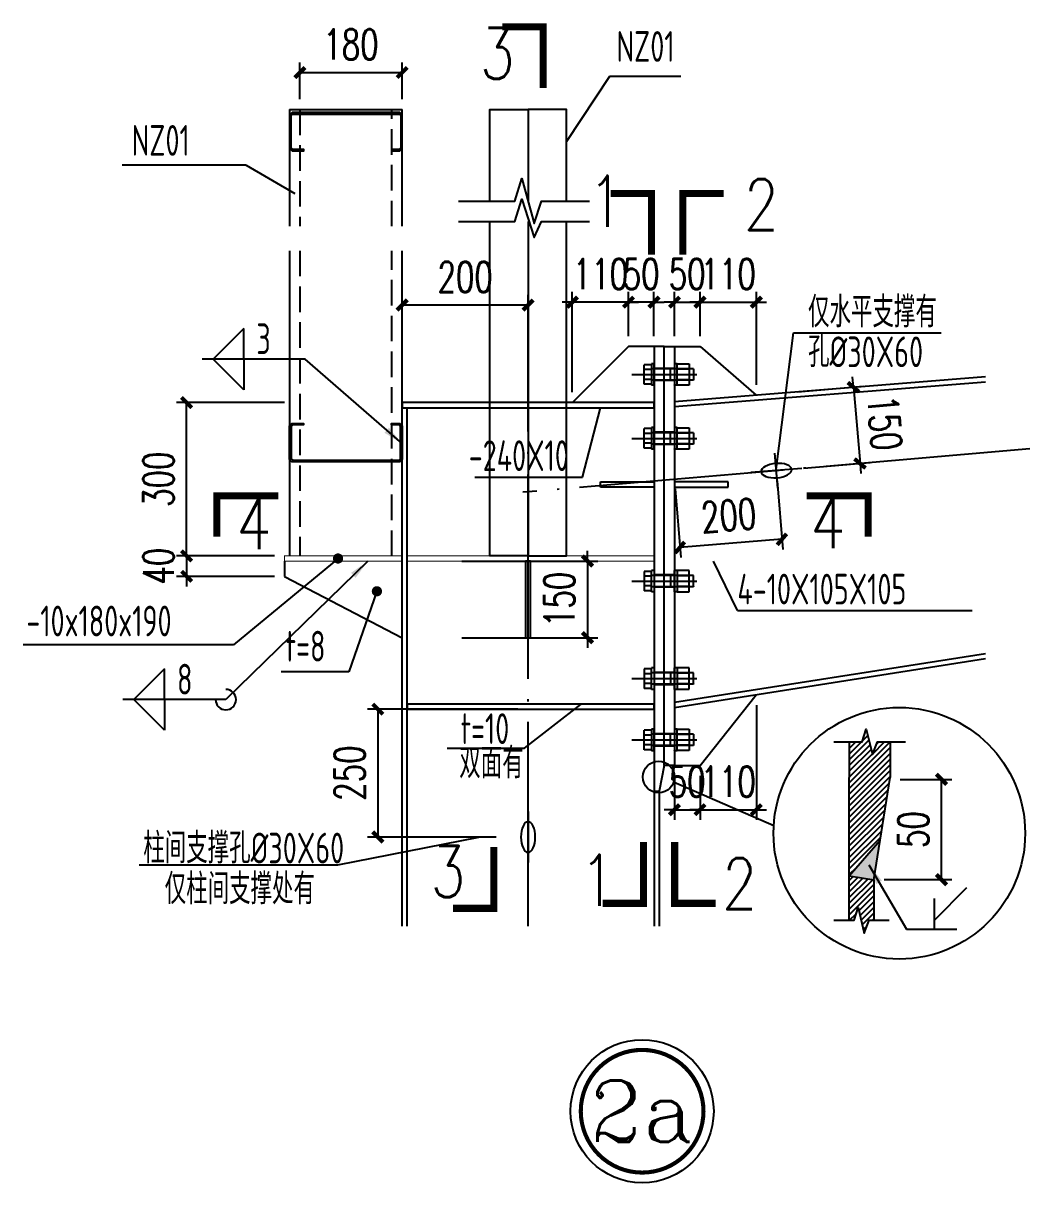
# Model space of a CAD drawing. Extents: x -33967 to 1773478, y -1022458 to -784650.
# Drawn here: x 1750079 to 1759924, y -977286 to -965942 of the extents above; entities that cross this region are included whole.
import ezdxf
from ezdxf.enums import TextEntityAlignment as Align

# ---------------------------------------------------------------- set-up
doc = ezdxf.new("R2010")
doc.units = 0
doc.header["$LTSCALE"] = 1000
doc.header["$MEASUREMENT"] = 0
doc.linetypes.add('DASH', pattern=[0.35, 0.25, -0.1])
doc.linetypes.add('DOTE', pattern=[2.42, 2, -0.2, 0.02, -0.2])
for name, color, linetype in [('AXIS', 3, 'Continuous'), ('DOTE', 1, 'DOTE'), ('GL', 150, 'Continuous'), ('LT', 27, 'Continuous'), ('PZ', 202, 'Continuous'), ('TEXT', 7, 'Continuous'), ('THIN', 7, 'Continuous'), ('WELD', 7, 'Continuous'), ('钢柱', 2, 'Continuous')]:
    doc.layers.add(name, color=color, linetype=linetype)
doc.styles.add('_TCH_DIM_T3', font='SIMPLEX', dxfattribs={"width": 0.705882, "bigfont": 'GBCBIG'})
doc.styles.add('COMPLEX', font='COMPLEX')
doc.styles.add('SIM-TSSC', font='simplex.shx', dxfattribs={"width": 0.8, "bigfont": 'tssdchn.shx'})
doc.styles.get("Standard").update_dxf_attribs({"font": 'gbenor.shx', "bigfont": 'gbcbig.shx'})
doc.styles.add('TSSD_Label', font='tssdeng.shx', dxfattribs={"width": 0.7, "bigfont": 'hztxt.shx'})
doc.styles.add('TSSD_Norm', font='tssdeng.shx', dxfattribs={"bigfont": 'hztxt.shx'})
doc.styles.add('TSSD_Num', font='Tssdeng.shx', dxfattribs={"width": 0.7, "bigfont": 'hztxt.shx'})
doc.dimstyles.new('TCH_100_5', dxfattribs={"dimtxt": 297.5, "dimasz": 100, "dimexe": 100, "dimexo": 100, "dimgap": 126.25, "dimtad": 1, "dimdec": 0, "dimlfac": 0.2, "dimzin": 0, "dimdsep": 46, "dimtxsty": '_TCH_DIM_T3', "dimblk": 'ARCHTICK', "dimcen": 0.09, "dimclrd": 126, "dimclre": 126, "dimclrt": 7, "dimazin": 2, "dimtfac": 1, "dimtdec": 0, "dimtix": 1, "dimtmove": 2, "dimatfit": 3, "dimfxl": 1, "dimtolj": 1, "dimtzin": 0, "dimarcsym": 0})
doc.dimstyles.new('TSSD_LEADER_STYLE_200.0', dxfattribs={"dimtxt": 0.18, "dimasz": 200, "dimexe": 0.18, "dimexo": 0.0625, "dimgap": 0.09, "dimtad": 0, "dimtih": 1, "dimtoh": 1, "dimdec": 4, "dimzin": 0, "dimdsep": 46, "dimtxsty": 'Standard', "dimcen": 0.09, "dimadec": 0, "dimazin": 0, "dimtfac": 1, "dimtdec": 4, "dimtofl": 0, "dimtmove": 0, "dimatfit": 3, "dimfxl": 1, "dimtolj": 1, "dimtzin": 0, "dimarcsym": 0})

# ---------------------------------------------------------------- blocks, each defined once
blk = doc.blocks.new('_ArchTick')
at = {"color": 0, "linetype": 'ByBlock', "const_width": 0.4}
blk.add_lwpolyline([(-0.5, -0.5), (0.5, 0.5)], dxfattribs=at)
blk = doc.blocks.new('*D615')
at = {"layer": 'Defpoints', "color": 0, "transparency": 16777216}
for p in [(1757445, -970319), (1756447, -970398), (1756501, -971071)]:
    blk.add_point(p, dxfattribs=at)
at = {"layer": 'GL', "color": 126, "lineweight": -2, "transparency": 16777216}
for p, q in [((1757453, -970418), (1757507, -971090)), ((1756455, -970498), (1756509, -971170)), ((1757499, -970991), (1756501, -971071))]:
    blk.add_line(p, q, dxfattribs=at)
at = {"layer": 'GL', "color": 126, "lineweight": -2, "transparency": 16777216, "xscale": 100, "yscale": 100, "zscale": 100}
for p, rotation in [((1756501, -971071), 184.5739212569542), ((1757499, -970991), 4.573921256954225)]:
    blk.add_blockref('_ArchTick', p, dxfattribs=dict(at, rotation=rotation))
at = {"layer": 'GL', "color": 7, "transparency": 16777216, "insert": (1756978, -970757), "char_height": 297.5, "attachment_point": 5, "rotation": 4.5739, "style": '_TCH_DIM_T3'}
blk.add_mtext('\\A1;200', dxfattribs=at)
blk = doc.blocks.new('*D616')
at = {"layer": 'Defpoints', "color": 0, "linetype": 'ByBlock', "transparency": 16777216}
for p in [(1753785, -968699), (1753785, -969653), (1755017, -969653)]:
    blk.add_point(p, dxfattribs=at)
at = {"layer": 'LT', "color": 126, "linetype": 'ByBlock', "lineweight": -2, "transparency": 16777216}
for p, q in [((1753785, -969553), (1753785, -968599)), ((1755017, -969553), (1755017, -968599)), ((1755017, -968699), (1753785, -968699))]:
    blk.add_line(p, q, dxfattribs=at)
at = {"layer": 'LT', "color": 126, "linetype": 'ByBlock', "lineweight": -2, "transparency": 16777216, "xscale": 100, "yscale": 100, "zscale": 100, "rotation": 180}
blk.add_blockref('_ArchTick', (1753785, -968699), dxfattribs=at)
at = {"layer": 'LT', "color": 126, "linetype": 'ByBlock', "lineweight": -2, "transparency": 16777216, "xscale": 100, "yscale": 100, "zscale": 100}
blk.add_blockref('_ArchTick', (1755017, -968699), dxfattribs=at)
at = {"layer": 'LT', "color": 7, "linetype": 'ByBlock', "transparency": 16777216, "insert": (1754401, -968424), "char_height": 297.5, "attachment_point": 5, "style": '_TCH_DIM_T3'}
blk.add_mtext('\\A1;200', dxfattribs=at)
blk = doc.blocks.new('*D617')
at = {"layer": 'Defpoints', "color": 0, "transparency": 16777216}
for p in [(1751677, -969653), (1752735, -969653), (1752635, -971153)]:
    blk.add_point(p, dxfattribs=at)
at = {"layer": 'GL', "color": 126, "lineweight": -2, "transparency": 16777216}
for p, q in [((1752635, -969653), (1751577, -969653)), ((1751677, -971153), (1751677, -969653)), ((1752535, -971153), (1751577, -971153))]:
    blk.add_line(p, q, dxfattribs=at)
at = {"layer": 'GL', "color": 126, "lineweight": -2, "transparency": 16777216, "xscale": 100, "yscale": 100, "zscale": 100}
for p, rotation in [((1751677, -969653), 90), ((1751677, -971153), 270)]:
    blk.add_blockref('_ArchTick', p, dxfattribs=dict(at, rotation=rotation))
at = {"layer": 'GL', "color": 7, "transparency": 16777216, "insert": (1751402, -970403), "char_height": 297.5, "attachment_point": 5, "rotation": 90, "style": '_TCH_DIM_T3'}
blk.add_mtext('\\A1;300', dxfattribs=at)
blk = doc.blocks.new('*D620')
at = {"layer": 'Defpoints', "color": 0, "transparency": 16777216}
for p in [(1757551, -969557), (1757615, -970304), (1758263, -970249)]:
    blk.add_point(p, dxfattribs=at)
at = {"layer": 'GL', "color": 126, "lineweight": -2, "transparency": 16777216}
for p, q in [((1758198, -969502), (1758190, -969402)), ((1757650, -969549), (1758298, -969493)), ((1758198, -969502), (1758263, -970249)), ((1757714, -970296), (1758362, -970240)), ((1758263, -970249), (1758271, -970348))]:
    blk.add_line(p, q, dxfattribs=at)
at = {"layer": 'GL', "color": 126, "lineweight": -2, "transparency": 16777216, "xscale": 100, "yscale": 100, "zscale": 100}
for p, rotation in [((1758198, -969502), 274.899484094112), ((1758263, -970249), 94.89948409411205)]:
    blk.add_blockref('_ArchTick', p, dxfattribs=dict(at, rotation=rotation))
at = {"layer": 'GL', "color": 7, "transparency": 16777216, "insert": (1758504, -969852), "char_height": 297.5, "attachment_point": 5, "rotation": 274.8995, "style": '_TCH_DIM_T3'}
blk.add_mtext('\\A1;150', dxfattribs=at)
blk = doc.blocks.new('*D621')
at = {"layer": 'Defpoints', "color": 0, "transparency": 16777216}
for p in [(1755017, -972653), (1753547, -973903), (1754535, -973903)]:
    blk.add_point(p, dxfattribs=at)
at = {"layer": 'GL', "color": 126, "lineweight": -2, "transparency": 16777216}
for p, q in [((1754917, -972653), (1753447, -972653)), ((1753547, -972653), (1753547, -973903)), ((1754435, -973903), (1753447, -973903))]:
    blk.add_line(p, q, dxfattribs=at)
at = {"layer": 'GL', "color": 126, "lineweight": -2, "transparency": 16777216, "xscale": 100, "yscale": 100, "zscale": 100}
for p, rotation in [((1753547, -972653), 90), ((1753547, -973903), 270)]:
    blk.add_blockref('_ArchTick', p, dxfattribs=dict(at, rotation=rotation))
at = {"layer": 'GL', "color": 7, "transparency": 16777216, "insert": (1753272, -973278), "char_height": 297.5, "attachment_point": 5, "rotation": 90, "style": '_TCH_DIM_T3'}
blk.add_mtext('\\A1;250', dxfattribs=at)
blk = doc.blocks.new('_WELD004')
at = {"color": 0, "linetype": 'ByBlock'}
for p, q in [((0, 1), (1, 0)), ((0, 0), (0, 1))]:
    blk.add_line(p, q, dxfattribs=at)
blk = doc.blocks.new('*D618')
at = {"layer": 'Defpoints', "color": 0, "transparency": 16777216}
for p in [(1753785, -966425), (1752785, -966786), (1753785, -966786)]:
    blk.add_point(p, dxfattribs=at)
at = {"layer": 'GL', "color": 126, "lineweight": -2, "transparency": 16777216}
for p, q in [((1752785, -966686), (1752785, -966325)), ((1753785, -966686), (1753785, -966325)), ((1752785, -966425), (1753785, -966425))]:
    blk.add_line(p, q, dxfattribs=at)
at = {"layer": 'GL', "color": 126, "lineweight": -2, "transparency": 16777216, "xscale": 100, "yscale": 100, "zscale": 100, "rotation": 180}
blk.add_blockref('_ArchTick', (1752785, -966425), dxfattribs=at)
at = {"layer": 'GL', "color": 126, "lineweight": -2, "transparency": 16777216, "xscale": 100, "yscale": 100, "zscale": 100}
blk.add_blockref('_ArchTick', (1753785, -966425), dxfattribs=at)
at = {"layer": 'GL', "color": 7, "transparency": 16777216, "insert": (1753285, -966150), "char_height": 297.5, "attachment_point": 5, "style": '_TCH_DIM_T3'}
blk.add_mtext('\\A1;180', dxfattribs=at)
blk = doc.blocks.new('*D619')
at = {"layer": 'Defpoints', "color": 0, "transparency": 16777216}
for p in [(1758555, -973339), (1759060, -973339), (1758398, -974320)]:
    blk.add_point(p, dxfattribs=at)
at = {"layer": 'GL', "color": 126, "lineweight": -2, "transparency": 16777216}
for p, q in [((1758655, -973339), (1759160, -973339)), ((1759060, -974320), (1759060, -973339)), ((1758498, -974320), (1759160, -974320))]:
    blk.add_line(p, q, dxfattribs=at)
at = {"layer": 'GL', "color": 126, "lineweight": -2, "transparency": 16777216, "xscale": 100, "yscale": 100, "zscale": 100}
for p, rotation in [((1759060, -973339), 90), ((1759060, -974320), 270)]:
    blk.add_blockref('_ArchTick', p, dxfattribs=dict(at, rotation=rotation))
at = {"layer": 'GL', "color": 7, "transparency": 16777216, "insert": (1758785, -973830), "char_height": 297.5, "attachment_point": 5, "rotation": 90, "style": '_TCH_DIM_T3'}
blk.add_mtext('\\A1;50', dxfattribs=at)
blk = doc.blocks.new('_WELD008')
at = {"color": 0, "linetype": 'ByBlock'}
for p, q in [((0, 0.3), (1.061, 1.361)), ((0, 0), (0, 1))]:
    blk.add_line(p, q, dxfattribs=at)
for tag, p in [('C', (1.286, 1.416)), ('B', (0.288, 0.856)), ('A', (-0.303, -0.009))]:
    blk.add_attdef(tag, text='', height=0.8, dxfattribs=at).set_placement(p, align=Align.CENTER)
blk = doc.blocks.new('*D622')
at = {"layer": 'Defpoints', "color": 0, "transparency": 16777216}
for p in [(1752635, -971153), (1751677, -971353), (1752635, -971353)]:
    blk.add_point(p, dxfattribs=at)
at = {"layer": 'GL', "color": 126, "lineweight": -2, "transparency": 16777216}
for p, q in [((1751677, -971153), (1751677, -971053)), ((1752535, -971153), (1751577, -971153)), ((1751677, -971153), (1751677, -971353)), ((1752535, -971353), (1751577, -971353)), ((1751677, -971353), (1751677, -971453))]:
    blk.add_line(p, q, dxfattribs=at)
at = {"layer": 'GL', "color": 126, "lineweight": -2, "transparency": 16777216, "xscale": 100, "yscale": 100, "zscale": 100}
for p, rotation in [((1751677, -971153), 270), ((1751677, -971353), 90)]:
    blk.add_blockref('_ArchTick', p, dxfattribs=dict(at, rotation=rotation))
at = {"layer": 'GL', "color": 7, "transparency": 16777216, "insert": (1751402, -971253), "char_height": 297.5, "attachment_point": 5, "rotation": 90, "style": '_TCH_DIM_T3'}
blk.add_mtext('\\A1;40', dxfattribs=at)
blk = doc.blocks.new('*D614')
at = {"layer": 'Defpoints', "color": 0, "transparency": 16777216}
for p in [(1754267, -971203), (1754267, -971953), (1755598, -971953)]:
    blk.add_point(p, dxfattribs=at)
at = {"layer": 'GL', "color": 126, "lineweight": -2, "transparency": 16777216}
for p, q in [((1755598, -971203), (1755598, -971103)), ((1754367, -971203), (1755698, -971203)), ((1755598, -971203), (1755598, -971953)), ((1754367, -971953), (1755698, -971953)), ((1755598, -971953), (1755598, -972053))]:
    blk.add_line(p, q, dxfattribs=at)
at = {"layer": 'GL', "color": 126, "lineweight": -2, "transparency": 16777216, "xscale": 100, "yscale": 100, "zscale": 100}
for p, rotation in [((1755598, -971203), 270), ((1755598, -971953), 90)]:
    blk.add_blockref('_ArchTick', p, dxfattribs=dict(at, rotation=rotation))
at = {"layer": 'GL', "color": 7, "transparency": 16777216, "insert": (1755323, -971578), "char_height": 297.5, "attachment_point": 5, "rotation": 90, "style": '_TCH_DIM_T3'}
blk.add_mtext('\\A1;150', dxfattribs=at)
blk = doc.blocks.new('*D623')
at = {"layer": 'Defpoints', "color": 0, "transparency": 16777216}
for p in [(1756698, -968671), (1756448, -969103), (1756698, -969103)]:
    blk.add_point(p, dxfattribs=at)
at = {"layer": 'GL', "color": 126, "lineweight": -2, "transparency": 16777216}
for p, q in [((1756448, -969003), (1756448, -968571)), ((1756698, -969003), (1756698, -968571)), ((1756448, -968671), (1756348, -968671)), ((1756448, -968671), (1756698, -968671)), ((1756698, -968671), (1756798, -968671))]:
    blk.add_line(p, q, dxfattribs=at)
at = {"layer": 'GL', "color": 126, "lineweight": -2, "transparency": 16777216, "xscale": 100, "yscale": 100, "zscale": 100}
blk.add_blockref('_ArchTick', (1756448, -968671), dxfattribs=at)
at = {"layer": 'GL', "color": 126, "lineweight": -2, "transparency": 16777216, "xscale": 100, "yscale": 100, "zscale": 100, "rotation": 180}
blk.add_blockref('_ArchTick', (1756698, -968671), dxfattribs=at)
at = {"layer": 'GL', "color": 7, "transparency": 16777216, "insert": (1756573, -968396), "char_height": 297.5, "attachment_point": 5, "style": '_TCH_DIM_T3'}
blk.add_mtext('\\A1;50', dxfattribs=at)
blk = doc.blocks.new('*D624')
at = {"layer": 'Defpoints', "color": 0, "transparency": 16777216}
for p in [(1757249, -968671), (1756698, -969103), (1757249, -969581)]:
    blk.add_point(p, dxfattribs=at)
at = {"layer": 'GL', "color": 126, "lineweight": -2, "transparency": 16777216}
for p, q in [((1756698, -969003), (1756698, -968571)), ((1757249, -969481), (1757249, -968571)), ((1756698, -968671), (1756598, -968671)), ((1756698, -968671), (1757249, -968671)), ((1757249, -968671), (1757349, -968671))]:
    blk.add_line(p, q, dxfattribs=at)
at = {"layer": 'GL', "color": 126, "lineweight": -2, "transparency": 16777216, "xscale": 100, "yscale": 100, "zscale": 100}
blk.add_blockref('_ArchTick', (1756698, -968671), dxfattribs=at)
at = {"layer": 'GL', "color": 126, "lineweight": -2, "transparency": 16777216, "xscale": 100, "yscale": 100, "zscale": 100, "rotation": 180}
blk.add_blockref('_ArchTick', (1757249, -968671), dxfattribs=at)
at = {"layer": 'GL', "color": 7, "transparency": 16777216, "insert": (1756974, -968396), "char_height": 297.5, "attachment_point": 5, "style": '_TCH_DIM_T3'}
blk.add_mtext('\\A1;110', dxfattribs=at)
blk = doc.blocks.new('*D625')
at = {"layer": 'Defpoints', "color": 0, "transparency": 16777216}
for p in [(1755998, -968671), (1755998, -969103), (1756248, -969103)]:
    blk.add_point(p, dxfattribs=at)
at = {"layer": 'GL', "color": 126, "lineweight": -2, "transparency": 16777216}
for p, q in [((1755998, -969003), (1755998, -968571)), ((1756248, -969003), (1756248, -968571)), ((1755998, -968671), (1755898, -968671)), ((1756248, -968671), (1755998, -968671)), ((1756248, -968671), (1756348, -968671))]:
    blk.add_line(p, q, dxfattribs=at)
at = {"layer": 'GL', "color": 126, "lineweight": -2, "transparency": 16777216, "xscale": 100, "yscale": 100, "zscale": 100}
blk.add_blockref('_ArchTick', (1755998, -968671), dxfattribs=at)
at = {"layer": 'GL', "color": 126, "lineweight": -2, "transparency": 16777216, "xscale": 100, "yscale": 100, "zscale": 100, "rotation": 180}
blk.add_blockref('_ArchTick', (1756248, -968671), dxfattribs=at)
at = {"layer": 'GL', "color": 7, "transparency": 16777216, "insert": (1756123, -968396), "char_height": 297.5, "attachment_point": 5, "style": '_TCH_DIM_T3'}
blk.add_mtext('\\A1;50', dxfattribs=at)
blk = doc.blocks.new('*D626')
at = {"layer": 'Defpoints', "color": 0, "transparency": 16777216}
for p in [(1755449, -968671), (1755998, -969103), (1755449, -969653)]:
    blk.add_point(p, dxfattribs=at)
at = {"layer": 'GL', "color": 126, "lineweight": -2, "transparency": 16777216}
for p, q in [((1755449, -969553), (1755449, -968571)), ((1755998, -969003), (1755998, -968571)), ((1755449, -968671), (1755349, -968671)), ((1755998, -968671), (1755449, -968671)), ((1755998, -968671), (1756098, -968671))]:
    blk.add_line(p, q, dxfattribs=at)
at = {"layer": 'GL', "color": 126, "lineweight": -2, "transparency": 16777216, "xscale": 100, "yscale": 100, "zscale": 100}
blk.add_blockref('_ArchTick', (1755449, -968671), dxfattribs=at)
at = {"layer": 'GL', "color": 126, "lineweight": -2, "transparency": 16777216, "xscale": 100, "yscale": 100, "zscale": 100, "rotation": 180}
blk.add_blockref('_ArchTick', (1755998, -968671), dxfattribs=at)
at = {"layer": 'GL', "color": 7, "transparency": 16777216, "insert": (1755724, -968396), "char_height": 297.5, "attachment_point": 5, "style": '_TCH_DIM_T3'}
blk.add_mtext('\\A1;110', dxfattribs=at)
blk = doc.blocks.new('*D627')
at = {"layer": 'Defpoints', "color": 0, "transparency": 16777216}
for p in [(1756448, -973203), (1756698, -973203), (1756698, -973636)]:
    blk.add_point(p, dxfattribs=at)
at = {"layer": 'GL', "color": 126, "lineweight": -2, "transparency": 16777216}
for p, q in [((1756448, -973303), (1756448, -973736)), ((1756698, -973303), (1756698, -973736)), ((1756448, -973636), (1756348, -973636)), ((1756448, -973636), (1756698, -973636)), ((1756698, -973636), (1756798, -973636))]:
    blk.add_line(p, q, dxfattribs=at)
at = {"layer": 'GL', "color": 126, "lineweight": -2, "transparency": 16777216, "xscale": 100, "yscale": 100, "zscale": 100}
blk.add_blockref('_ArchTick', (1756448, -973636), dxfattribs=at)
at = {"layer": 'GL', "color": 126, "lineweight": -2, "transparency": 16777216, "xscale": 100, "yscale": 100, "zscale": 100, "rotation": 180}
blk.add_blockref('_ArchTick', (1756698, -973636), dxfattribs=at)
at = {"layer": 'GL', "color": 7, "transparency": 16777216, "insert": (1756573, -973361), "char_height": 297.5, "attachment_point": 5, "style": '_TCH_DIM_T3'}
blk.add_mtext('\\A1;50', dxfattribs=at)
blk = doc.blocks.new('*D628')
at = {"layer": 'Defpoints', "color": 0, "transparency": 16777216}
for p in [(1757249, -972513), (1756698, -973203), (1757249, -973636)]:
    blk.add_point(p, dxfattribs=at)
at = {"layer": 'GL', "color": 126, "lineweight": -2, "transparency": 16777216}
for p, q in [((1757249, -972613), (1757249, -973736)), ((1756698, -973303), (1756698, -973736)), ((1756698, -973636), (1756598, -973636)), ((1756698, -973636), (1757249, -973636)), ((1757249, -973636), (1757349, -973636))]:
    blk.add_line(p, q, dxfattribs=at)
at = {"layer": 'GL', "color": 126, "lineweight": -2, "transparency": 16777216, "xscale": 100, "yscale": 100, "zscale": 100}
blk.add_blockref('_ArchTick', (1756698, -973636), dxfattribs=at)
at = {"layer": 'GL', "color": 126, "lineweight": -2, "transparency": 16777216, "xscale": 100, "yscale": 100, "zscale": 100, "rotation": 180}
blk.add_blockref('_ArchTick', (1757249, -973636), dxfattribs=at)
at = {"layer": 'GL', "color": 7, "transparency": 16777216, "insert": (1756974, -973361), "char_height": 297.5, "attachment_point": 5, "style": '_TCH_DIM_T3'}
blk.add_mtext('\\A1;110', dxfattribs=at)
blk = doc.blocks.new('ts_idx2')
at = {"color": 0, "linetype": 'ByBlock', "lineweight": -2, "const_width": 0.0333}
blk.add_lwpolyline([(-0.5, 0, 1), (0.5, 0, 1)], format="xyb", close=True, dxfattribs=at)
at = {"color": 0, "linetype": 'ByBlock', "lineweight": -2}
blk.add_circle((0, 0), 0.5833, dxfattribs=at)
at = {"color": 0, "linetype": 'ByBlock', "lineweight": -2, "style": 'TSSD_Num', "width": 0.7}
blk.add_attdef('A', text='', height=0.5, dxfattribs=at).set_placement((0, 0), align=Align.MIDDLE_CENTER)

msp = doc.modelspace()

# ---------------------------------------------------------------- hatches: boundary and pattern name
at = {"layer": 'AXIS'}
msp.add_hatch(color=256, dxfattribs=at).paths.add_polyline_path([(1758460.3, -973933.7), (1758158.4, -974282), (1758398.4, -974320.4)])
at = {"layer": 'PZ'}
h = msp.add_hatch(dxfattribs=at)
h.set_pattern_fill('ANSI31', color=256, scale=25, style=0)
h.set_pattern_definition([(45, (1003208.358, -1813747.435), (-28.0633004, 28.0633004), [])])
h.paths.add_polyline_path([(1758383.5, -973097.2), (1758324.4, -972847.5), (1758284.4, -972972.5), (1758158.4, -972972.5), (1758158.4, -973320.4), (1758158.4, -974282), (1758460.3, -973933.7), (1758558.4, -973320.4), (1758558.4, -972972.5), (1758432.4, -972972.5)])
h.paths.add_polyline_path([(1758158.4, -974282), (1758158.4, -974717.6), (1758204.4, -974717.6), (1758244.4, -974592.6), (1758303.5, -974842.2), (1758352.4, -974717.6), (1758398.4, -974717.6), (1758398.4, -974320.4)])

# ---------------------------------------------------------------- linework, layer by layer
for p, q in [((1756150.9, -969473.7), (1756150.9, -969283.2)), ((1756223.5, -969283.2), (1756150.9, -969283.2)), ((1756223.5, -969273.5), (1756223.5, -969483.5)), ((1756248.5, -969273.5), (1756223.5, -969273.5)), ((1756248.5, -969273.5), (1756248.5, -969276.3)), ((1756248.5, -969483.5), (1756248.5, -969273.5)), ((1756448.5, -969273.5), (1756448.5, -969483.5)), ((1756473.5, -969273.5), (1756448.5, -969273.5)), ((1756473.5, -969483.5), (1756473.5, -969273.5)), ((1756473.5, -969274.5), (1756591.5, -969274.5)), ((1756591.5, -969274.5), (1756591.5, -969482.4)), ((1756031, -969378.5), (1756666, -969378.5)), ((1756223.5, -969330.8), (1756150.9, -969330.8)), ((1756248.5, -969323.5), (1756223.5, -969323.5)), ((1756408.5, -969318.5), (1756248.5, -969318.5)), ((1756408.5, -969323.5), (1756248.5, -969323.5)), ((1756408.5, -969438.5), (1756408.5, -969318.5)), ((1756448.5, -969318.5), (1756408.5, -969318.5)), ((1756633.5, -969323.5), (1756408.5, -969323.5)), ((1756448.5, -969318.5), (1756448.5, -969321.4)), ((1756448.5, -969320.1), (1756448.5, -969318.5)), ((1756591.5, -969326.5), (1756473.5, -969326.5)), ((1756633.5, -969323.5), (1756633.5, -969433.5)), ((1756633.5, -969326.3), (1756633.5, -969323.5)), ((1756223.5, -969426.1), (1756150.9, -969426.1)), ((1756223.5, -969473.7), (1756150.9, -969473.7)), ((1756248.5, -969433.5), (1756223.5, -969433.5)), ((1756248.5, -969483.5), (1756223.5, -969483.5)), ((1756408.5, -969433.5), (1756248.5, -969433.5)), ((1756248.5, -969438.5), (1756248.5, -969435.5)), ((1756248.5, -969436.8), (1756248.5, -969438.5)), ((1756408.5, -969438.5), (1756248.5, -969438.5)), ((1756633.5, -969433.5), (1756408.5, -969433.5)), ((1756408.5, -969438.5), (1756408.5, -969435.5)), ((1756408.5, -969436.8), (1756408.5, -969438.5)), ((1756448.5, -969438.5), (1756408.5, -969438.5)), ((1756448.5, -969483.5), (1756448.5, -969480.6)), ((1756473.5, -969483.5), (1756448.5, -969483.5)), ((1756591.5, -969430.4), (1756473.5, -969430.4)), ((1756591.5, -969482.4), (1756473.5, -969482.4)), ((1756150.9, -970098.7), (1756150.9, -969908.2)), ((1756223.5, -969908.2), (1756150.9, -969908.2)), ((1756223.5, -969955.8), (1756150.9, -969955.8)), ((1756223.5, -969898.5), (1756223.5, -970108.5)), ((1756248.5, -969898.5), (1756223.5, -969898.5)), ((1756248.5, -969948.5), (1756223.5, -969948.5)), ((1756248.5, -969898.5), (1756248.5, -969901.3)), ((1756248.5, -970108.5), (1756248.5, -969898.5)), ((1756408.5, -969943.5), (1756248.5, -969943.5)), ((1756408.5, -969948.5), (1756248.5, -969948.5)), ((1756408.5, -970063.5), (1756408.5, -969943.5)), ((1756448.5, -969943.5), (1756408.5, -969943.5)), ((1756633.5, -969948.5), (1756408.5, -969948.5)), ((1756448.5, -969898.5), (1756448.5, -970108.5)), ((1756473.5, -969898.5), (1756448.5, -969898.5)), ((1756448.5, -969943.5), (1756448.5, -969946.4)), ((1756448.5, -969945.1), (1756448.5, -969943.5)), ((1756473.5, -970108.5), (1756473.5, -969898.5)), ((1756473.5, -969899.5), (1756591.5, -969899.5)), ((1756591.5, -969951.5), (1756473.5, -969951.5)), ((1756591.5, -969899.5), (1756591.5, -970107.4)), ((1756633.5, -969948.5), (1756633.5, -970058.5)), ((1756633.5, -969951.3), (1756633.5, -969948.5)), ((1756031, -970003.5), (1756666, -970003.5)), ((1756223.5, -970051.1), (1756150.9, -970051.1)), ((1756223.5, -970098.7), (1756150.9, -970098.7)), ((1756248.5, -970058.5), (1756223.5, -970058.5)), ((1756408.5, -970058.5), (1756248.5, -970058.5)), ((1756248.5, -970063.5), (1756248.5, -970060.5)), ((1756248.5, -970061.8), (1756248.5, -970063.5)), ((1756408.5, -970063.5), (1756248.5, -970063.5)), ((1756633.5, -970058.5), (1756408.5, -970058.5)), ((1756408.5, -970063.5), (1756408.5, -970060.5)), ((1756408.5, -970061.8), (1756408.5, -970063.5)), ((1756448.5, -970063.5), (1756408.5, -970063.5)), ((1756591.5, -970055.4), (1756473.5, -970055.4)), ((1756248.5, -970108.5), (1756223.5, -970108.5)), ((1756448.5, -970108.5), (1756448.5, -970105.6)), ((1756473.5, -970108.5), (1756448.5, -970108.5)), ((1756591.5, -970107.4), (1756473.5, -970107.4)), ((1757458.6, -970489.2), (1757431.3, -970148.1)), ((1757694.2, -970298.7), (1757195.8, -970338.5)), ((1756150.9, -971304.6), (1756150.9, -971495.1)), ((1756223.5, -971304.6), (1756150.9, -971304.6)), ((1756248.5, -971294.9), (1756223.5, -971294.9)), ((1756223.5, -971504.9), (1756223.5, -971294.9)), ((1756248.5, -971344.9), (1756223.5, -971344.9)), ((1756248.5, -971294.9), (1756248.5, -971504.9)), ((1756248.5, -971339.9), (1756248.5, -971342.8)), ((1756248.5, -971341.6), (1756248.5, -971339.9)), ((1756408.5, -971339.9), (1756248.5, -971339.9)), ((1756408.5, -971344.9), (1756248.5, -971344.9)), ((1756408.5, -971339.9), (1756408.5, -971459.9)), ((1756408.5, -971339.9), (1756408.5, -971342.8)), ((1756408.5, -971341.6), (1756408.5, -971339.9)), ((1756448.5, -971339.9), (1756408.5, -971339.9)), ((1756633.5, -971344.9), (1756408.5, -971344.9)), ((1756448.5, -971294.9), (1756448.5, -971297.7)), ((1756448.5, -971504.9), (1756448.5, -971294.9)), ((1756473.5, -971294.9), (1756448.5, -971294.9)), ((1756473.5, -971294.9), (1756473.5, -971504.9)), ((1756591.5, -971296), (1756473.5, -971296)), ((1756591.5, -971347.9), (1756473.5, -971347.9)), ((1756591.5, -971503.8), (1756591.5, -971296)), ((1756633.5, -971454.9), (1756633.5, -971344.9)), ((1756031, -971399.9), (1756666, -971399.9)), ((1756223.5, -971352.2), (1756150.9, -971352.2)), ((1756223.5, -971447.5), (1756150.9, -971447.5)), ((1756248.5, -971454.9), (1756223.5, -971454.9)), ((1756408.5, -971454.9), (1756248.5, -971454.9)), ((1756408.5, -971459.9), (1756248.5, -971459.9)), ((1756633.5, -971454.9), (1756408.5, -971454.9)), ((1756448.5, -971459.9), (1756408.5, -971459.9)), ((1756448.5, -971459.9), (1756448.5, -971456.9)), ((1756448.5, -971458.2), (1756448.5, -971459.9)), ((1756591.5, -971451.8), (1756473.5, -971451.8)), ((1756633.5, -971452), (1756633.5, -971454.9)), ((1756223.5, -971495.1), (1756150.9, -971495.1)), ((1756248.5, -971504.9), (1756223.5, -971504.9)), ((1756248.5, -971504.9), (1756248.5, -971502)), ((1756473.5, -971504.9), (1756448.5, -971504.9)), ((1756473.5, -971503.8), (1756591.5, -971503.8)), ((1756248.5, -972248.5), (1756223.5, -972248.5)), ((1756223.5, -972458.5), (1756223.5, -972248.5)), ((1756248.5, -972248.5), (1756248.5, -972458.5)), ((1756448.5, -972248.5), (1756448.5, -972251.3)), ((1756448.5, -972458.5), (1756448.5, -972248.5)), ((1756473.5, -972248.5), (1756448.5, -972248.5)), ((1756473.5, -972248.5), (1756473.5, -972458.5)), ((1756591.5, -972249.5), (1756473.5, -972249.5)), ((1756591.5, -972457.4), (1756591.5, -972249.5)), ((1756031, -972353.5), (1756666, -972353.5)), ((1756150.9, -972258.2), (1756150.9, -972448.7)), ((1756223.5, -972258.2), (1756150.9, -972258.2)), ((1756223.5, -972305.8), (1756150.9, -972305.8)), ((1756248.5, -972298.5), (1756223.5, -972298.5)), ((1756248.5, -972293.5), (1756248.5, -972296.4)), ((1756248.5, -972295.1), (1756248.5, -972293.5)), ((1756408.5, -972293.5), (1756248.5, -972293.5)), ((1756408.5, -972298.5), (1756248.5, -972298.5)), ((1756408.5, -972293.5), (1756408.5, -972413.5)), ((1756408.5, -972293.5), (1756408.5, -972296.4)), ((1756408.5, -972295.1), (1756408.5, -972293.5)), ((1756448.5, -972293.5), (1756408.5, -972293.5)), ((1756633.5, -972298.5), (1756408.5, -972298.5)), ((1756591.5, -972301.5), (1756473.5, -972301.5)), ((1756633.5, -972408.5), (1756633.5, -972298.5)), ((1756223.5, -972401.1), (1756150.9, -972401.1)), ((1756223.5, -972448.7), (1756150.9, -972448.7)), ((1756248.5, -972408.5), (1756223.5, -972408.5)), ((1756248.5, -972458.5), (1756223.5, -972458.5)), ((1756408.5, -972408.5), (1756248.5, -972408.5)), ((1756408.5, -972413.5), (1756248.5, -972413.5)), ((1756248.5, -972458.5), (1756248.5, -972455.6)), ((1756633.5, -972408.5), (1756408.5, -972408.5)), ((1756448.5, -972413.5), (1756408.5, -972413.5)), ((1756448.5, -972413.5), (1756448.5, -972410.5)), ((1756448.5, -972411.8), (1756448.5, -972413.5)), ((1756473.5, -972458.5), (1756448.5, -972458.5)), ((1756591.5, -972405.4), (1756473.5, -972405.4)), ((1756473.5, -972457.4), (1756591.5, -972457.4)), ((1756633.5, -972405.6), (1756633.5, -972408.5)), ((1756150.9, -973048.7), (1756150.9, -972858.2)), ((1756223.5, -972858.2), (1756150.9, -972858.2)), ((1756223.5, -972905.8), (1756150.9, -972905.8)), ((1756223.5, -972848.5), (1756223.5, -973058.5)), ((1756248.5, -972848.5), (1756223.5, -972848.5)), ((1756248.5, -972898.5), (1756223.5, -972898.5)), ((1756248.5, -972848.5), (1756248.5, -972851.3)), ((1756248.5, -973058.5), (1756248.5, -972848.5)), ((1756408.5, -972893.5), (1756248.5, -972893.5)), ((1756408.5, -972898.5), (1756248.5, -972898.5)), ((1756408.5, -973013.5), (1756408.5, -972893.5)), ((1756448.5, -972893.5), (1756408.5, -972893.5)), ((1756633.5, -972898.5), (1756408.5, -972898.5)), ((1756448.5, -972848.5), (1756448.5, -973058.5)), ((1756473.5, -972848.5), (1756448.5, -972848.5)), ((1756448.5, -972893.5), (1756448.5, -972896.4)), ((1756448.5, -972895.1), (1756448.5, -972893.5)), ((1756473.5, -973058.5), (1756473.5, -972848.5)), ((1756473.5, -972849.5), (1756591.5, -972849.5)), ((1756591.5, -972901.5), (1756473.5, -972901.5)), ((1756591.5, -972849.5), (1756591.5, -973057.4)), ((1756633.5, -972898.5), (1756633.5, -973008.5)), ((1756633.5, -972901.3), (1756633.5, -972898.5)), ((1756031, -972953.5), (1756666, -972953.5)), ((1756068.5, -972953.5), (1756573.5, -972953.5)), ((1756223.5, -973001.1), (1756150.9, -973001.1)), ((1756223.5, -973048.7), (1756150.9, -973048.7)), ((1756248.5, -973008.5), (1756223.5, -973008.5)), ((1756408.5, -973008.5), (1756248.5, -973008.5)), ((1756248.5, -973013.5), (1756248.5, -973010.5)), ((1756248.5, -973011.8), (1756248.5, -973013.5)), ((1756408.5, -973013.5), (1756248.5, -973013.5)), ((1756633.5, -973008.5), (1756408.5, -973008.5)), ((1756408.5, -973013.5), (1756408.5, -973010.5)), ((1756408.5, -973011.8), (1756408.5, -973013.5)), ((1756448.5, -973013.5), (1756408.5, -973013.5)), ((1756591.5, -973005.4), (1756473.5, -973005.4)), ((1756248.5, -973058.5), (1756223.5, -973058.5)), ((1756448.5, -973058.5), (1756448.5, -973055.6)), ((1756473.5, -973058.5), (1756448.5, -973058.5)), ((1756591.5, -973057.4), (1756473.5, -973057.4)), ((1755016.6, -973653.3), (1755016.6, -974153.3)), ((1754705.8, -973903.3), (1754363.7, -973903.3))]:
    msp.add_line(p, q)
at = {"extrusion": (0, 0, -1)}
for centre, major_axis in [((1757445, -970318.6), (-149.5, -11.9)), ((1755016.6, -973903.3), (0, -150))]:
    msp.add_ellipse(centre, major_axis=major_axis, ratio=0.4666667, dxfattribs=at)
at = {"layer": 'AXIS'}
for p, q in [((1755811.6, -966465.1), (1755391.6, -967098.5)), ((1756510.1, -966465.1), (1755811.6, -966465.1)), ((1752260.1, -967329.8), (1751048, -967329.8)), ((1752260.1, -967329.8), (1752734.7, -967609)), ((1757444.1, -970308.4), (1757610.9, -968971.7)), ((1757610.9, -968971.7), (1759055.1, -968971.7)), ((1752835.7, -969228.9), (1751828.2, -969228.9)), ((1755547.8, -970381.9), (1755723.6, -969703.5)), ((1754495.7, -970381.9), (1755547.8, -970381.9)), ((1753157.7, -971178.5), (1752136.2, -972024.3)), ((1757063.6, -971688.1), (1756830, -971203.5)), ((1753538.1, -971499.3), (1753263.7, -972286.7)), ((1757063.6, -971688.1), (1759359, -971688.1)), ((1752136.2, -972024.3), (1750078.6, -972024.3)), ((1753263.7, -972286.7), (1752602.8, -972286.7)), ((1752060.1, -972559), (1751052.6, -972559)), ((1754982.1, -973035.4), (1755534.4, -972603.3)), ((1754225, -973035.4), (1754982.1, -973035.4)), ((1756439.7, -973364.3), (1757419.3, -973790.3)), ((1753156.6, -974174.3), (1754534.7, -973903.3)), ((1758158.4, -974282), (1758460.3, -973933.7)), ((1751213.8, -974174.3), (1753156.6, -974174.3)), ((1758158.4, -974282), (1758398.4, -974320.4)), ((1758716, -974805.5), (1759208.4, -974805.5))]:
    msp.add_line(p, q, dxfattribs=at)
at = {"layer": 'AXIS', "color": 3, "const_width": 70}
for points in [[(1755163.6, -966577.1), (1755163.6, -965977.1), (1754763.6, -965977.1)], [(1756224, -968207.9), (1756224, -967607.9), (1755824, -967607.9)], [(1756529.2, -968207.9), (1756529.2, -967607.9), (1756929.2, -967607.9)], [(1752572.7, -970566.3), (1751972.7, -970566.3), (1751972.7, -970966.3)], [(1757742.8, -970566.3), (1758342.8, -970566.3), (1758342.8, -970966.3)], [(1756144.5, -973951), (1756144.5, -974551), (1755744.5, -974551)], [(1756449.8, -973951), (1756449.8, -974551), (1756849.8, -974551)], [(1754681.7, -974000.7), (1754681.7, -974600.7), (1754281.7, -974600.7)]]:
    msp.add_lwpolyline(points, dxfattribs=at)
at = {"layer": 'AXIS', "const_width": 50}
for points in [[(1753182.7, -971178.5, -1), (1753132.7, -971178.5, -1)], [(1753513.1, -971499.3, 1), (1753563.1, -971499.3, 1)]]:
    msp.add_lwpolyline(points, format="xyb", close=True, dxfattribs=at)
at = {"layer": 'AXIS'}
for points in [[(1758008.4, -972972.5), (1758158.4, -972972.5), (1758284.4, -972972.5), (1758324.4, -972847.5), (1758383.5, -973097.2), (1758432.4, -972972.5), (1758558.4, -972972.5), (1758708.4, -972972.5)], [(1758008.4, -974717.6), (1758158.4, -974717.6), (1758204.4, -974717.6), (1758244.4, -974592.6), (1758303.5, -974842.2), (1758352.4, -974717.6), (1758398.4, -974717.6), (1758548.4, -974717.6)]]:
    msp.add_lwpolyline(points, dxfattribs=at)
for centre, radius in [((1758647.3, -973866.3), 1230.4), ((1756293.5, -973315.9), 153.9)]:
    msp.add_circle(centre, radius, dxfattribs=at)
msp.add_arc((1752060.1, -972559), 100, 180, 90, dxfattribs=at)
at = {"layer": 'DOTE'}
for p, q in [((1755016.6, -974776.1), (1755016.6, -969001.2)), ((1759923.5, -970106.2), (1754966.4, -970531.1))]:
    msp.add_line(p, q, dxfattribs=at)
at = {"layer": 'GL'}
for p, q in [((1759491.8, -969402), (1756448.5, -969645.5)), ((1759491.8, -969452.1), (1756448.5, -969695.6)), ((1759491.8, -972111), (1756448.5, -972587.2)), ((1759491.8, -972161.6), (1756448.5, -972637.8))]:
    msp.add_line(p, q, dxfattribs=at)
at = {"layer": 'LT'}
for p, q in [((1752684.7, -966786.1), (1753784.7, -966786.1)), ((1752684.7, -966786.1), (1752684.7, -967928.5)), ((1752784.7, -966786.1), (1752784.7, -966816.1)), ((1753784.7, -967928.5), (1753784.7, -966786.1))]:
    msp.add_line(p, q, dxfattribs=at)
at = {"layer": 'LT', "color": 8, "linetype": 'DASH'}
for p, q in [((1752784.7, -966786.1), (1752784.7, -967928.5)), ((1753684.7, -967928.5), (1753684.7, -966786.1)), ((1752784.7, -968168.1), (1752784.7, -971153.5)), ((1753684.7, -971153.5), (1753684.7, -968168.1))]:
    msp.add_line(p, q, dxfattribs=at)
at = {"layer": 'LT', "linetype": 'ByBlock'}
for p, q in [((1752684.7, -968168.1), (1752684.7, -971153.5)), ((1753784.7, -971153.5), (1753784.7, -968168.1))]:
    msp.add_line(p, q, dxfattribs=at)
for points in [[(1754641.6, -967682.4), (1754641.6, -966786.1), (1755016.6, -966786.1), (1755016.6, -967682.4)], [(1755391.6, -967682.4), (1755391.6, -966786.1), (1755016.6, -966786.1), (1755016.6, -967682.4)], [(1754336.6, -967682.4), (1754886.6, -967682.4), (1754956.6, -967462.4), (1755076.6, -967902.4), (1755146.6, -967682.4), (1755618.7, -967682.4)], [(1754336.6, -967882.4), (1754886.6, -967882.4), (1754956.6, -967662.4), (1755076.6, -968039.1), (1755146.6, -967882.4), (1755618.7, -967882.4)], [(1755016.6, -967882.4), (1755016.6, -971153.5), (1754641.6, -971153.5), (1754641.6, -967882.4)], [(1755016.6, -967882.4), (1755016.6, -971153.5), (1755391.6, -971153.5), (1755391.6, -967882.4)]]:
    msp.add_lwpolyline(points, dxfattribs=at)
at = {"layer": 'LT'}
for points in [[(1753682.7, -967176.1), (1753682.7, -967191.1), (1753763.1, -967191.1), (1753785.6, -967168.6), (1753785.6, -966838.6), (1753763.1, -966816.1), (1752708.1, -966816.1), (1752685.6, -966838.6), (1752685.6, -967168.6), (1752708.1, -967191.1), (1752822.2, -967191.1), (1752822.2, -967176.1), (1752715.6, -967176.1), (1752700.6, -967161.1), (1752700.6, -966846.1), (1752715.6, -966831.1), (1753755.6, -966831.1), (1753770.6, -966846.1), (1753770.6, -967161.1), (1753755.6, -967176.1), (1753682.7, -967176.1)], [(1753681.9, -969872), (1753681.9, -969857), (1753762.2, -969857), (1753784.7, -969879.5), (1753784.7, -970209.5), (1753762.2, -970232), (1752707.2, -970232), (1752684.7, -970209.5), (1752684.7, -969879.5), (1752707.2, -969857), (1752821.3, -969857), (1752821.3, -969872), (1752714.7, -969872), (1752699.7, -969887), (1752699.7, -970202), (1752714.7, -970217), (1753754.7, -970217), (1753769.7, -970202), (1753769.7, -969887), (1753754.7, -969872), (1753681.9, -969872)]]:
    msp.add_lwpolyline(points, close=True, dxfattribs=at)
at = {"layer": 'PZ'}
for p, q in [((1755998.5, -969103.5), (1755449.4, -969653.5)), ((1756248.5, -969103.5), (1755998.5, -969103.5)), ((1756448.5, -969103.5), (1756698.5, -969103.5)), ((1756698.5, -969103.5), (1757248.7, -969581.4)), ((1755723.5, -970479.1), (1755723.5, -970429.1)), ((1755723.5, -970429.1), (1756248.5, -970429.1)), ((1756973.5, -970429.1), (1756448.5, -970429.1)), ((1756973.5, -970479.1), (1756973.5, -970429.1)), ((1756248.5, -970479.1), (1755723.5, -970479.1)), ((1756448.5, -970479.1), (1756973.5, -970479.1)), ((1752634.7, -971203.5), (1752634.7, -971353.5)), ((1752634.7, -971353.5), (1753784.7, -971953.5)), ((1756698.5, -973203.5), (1757248.8, -972512.6)), ((1758158.4, -972972.5), (1758158.4, -973320.4)), ((1758558.4, -972972.5), (1758558.4, -973320.4)), ((1756348.5, -973203.5), (1756298.5, -973453.5)), ((1756448.5, -973203.5), (1756698.5, -973203.5)), ((1758158.4, -974717.6), (1758158.4, -973320.4)), ((1758398.4, -974320.4), (1758558.4, -973320.4)), ((1758398.4, -974320.4), (1758398.4, -974717.6))]:
    msp.add_line(p, q, dxfattribs=at)
msp.add_lwpolyline([(1756348.5, -973203.5), (1756348.5, -969103.5), (1756248.5, -969103.5), (1756248.5, -973453.5), (1756298.5, -973453.5)], dxfattribs=at)
for points in [[(1756448.5, -973203.5), (1756348.5, -973203.5), (1756348.5, -969103.5), (1756448.5, -969103.5)], [(1754991.6, -971953.5), (1755041.6, -971953.5), (1755041.6, -971203.5), (1754991.6, -971203.5)]]:
    msp.add_lwpolyline(points, close=True, dxfattribs=at)
at = {"layer": 'PZ', "const_width": 10}
for points in [[(1752634.7, -971153.5), (1753784.7, -971153.5), (1753784.7, -971203.5), (1752634.7, -971203.5)], [(1756248.5, -971203.5), (1753834.7, -971203.5), (1753834.7, -971153.5), (1756248.5, -971153.5)]]:
    msp.add_lwpolyline(points, close=True, dxfattribs=at)
at = {"layer": '钢柱'}
for p, q in [((1753784.7, -974776.1), (1753784.7, -969703.5)), ((1753834.7, -974776.1), (1753834.7, -969703.5)), ((1756248.5, -973453.5), (1756248.5, -974776.1)), ((1756298.5, -973453.5), (1756298.5, -974776.1))]:
    msp.add_line(p, q, dxfattribs=at)
for points in [[(1753784.7, -969703.5), (1756248.5, -969703.5), (1756248.5, -969653.5), (1753784.7, -969653.5)], [(1753834.7, -972653.3), (1756248.5, -972653.3), (1756248.5, -972603.3), (1753834.7, -972603.3)]]:
    msp.add_lwpolyline(points, close=True, dxfattribs=at)

# ---------------------------------------------------------------- block references
at = {"layer": 'AXIS', "yscale": 300, "zscale": 300}
for name, p, xscale in [('_WELD004', (1752235.7, -969228.9), -300), ('_WELD008', (1758989.9, -974805.5), 300)]:
    msp.add_blockref(name, p, dxfattribs=dict(at, xscale=xscale))
at = {"layer": 'AXIS', "xscale": 300, "yscale": 300, "zscale": 300, "rotation": 180}
msp.add_blockref('_WELD004', (1752235.7, -969228.9), dxfattribs=at)
at = {"layer": 'AXIS'}
ref = msp.add_blockref('ts_idx2', (1756131.9, -976585.6), dxfattribs=dict(at, xscale=1200, yscale=1200, zscale=1200))
ref.add_attrib('9', '2a', dxfattribs={"layer": 'THIN', "height": 600, "style": 'COMPLEX'}).set_placement((1756131.9, -976585.6), align=Align.MIDDLE_CENTER)
at = {"layer": 'WELD', "xscale": -300, "yscale": 300, "zscale": 300}
msp.add_blockref('_WELD004', (1751460.1, -972559), dxfattribs=at)
at = {"layer": 'WELD', "xscale": 300, "yscale": 300, "zscale": 300, "rotation": 180}
msp.add_blockref('_WELD004', (1751460.1, -972559), dxfattribs=at)

# ---------------------------------------------------------------- texts
at = {"layer": 'AXIS', "color": 3, "style": 'SIM-TSSC', "width": 0.8}
for s, p in [('3', (1754544.2, -966487)), ('1', (1755604.6, -967933.9)), ('2', (1757126.7, -967966.5)), ('4', (1752162.4, -971087.7)), ('4', (1757776.4, -971078.1)), ('3', (1754062.3, -974490.7)), ('1', (1755525.1, -974575)), ('2', (1756913.2, -974609.7))]:
    msp.add_text(s, height=500, dxfattribs=at).set_placement(p)
at = {"layer": 'TEXT', "width": 0.7}
for s, style, p in [('NZ01', 'TSSD_Norm', (1755881.2, -966319.7)), ('NZ01', 'TSSD_Norm', (1751139.4, -967238.6)), ('3', 'TSSD_Label', (1752358.8, -969178.9)), ('-240X10', 'TSSD_Norm', (1754436.3, -970322.8)), ('4-10X105X105', 'TSSD_Norm', (1757063.6, -971627.6)), ('-10x180x190', 'TSSD_Norm', (1750109.7, -971940.1)), ('t=8', 'TSSD_Norm', (1752645.7, -972186.3)), ('8', 'TSSD_Label', (1751583.2, -972509)), ('t=10', 'TSSD_Norm', (1754357, -972993)), ('双面有', 'TSSD_Norm', (1754343.2, -973328.7))]:
    msp.add_text(s, height=300, dxfattribs=dict(at, style=style)).set_placement(p)
at = {"layer": 'THIN', "style": 'TSSD_Norm', "width": 0.7}
for s, p in [('仅水平支撑有', (1757754.8, -968917.4)), ('孔%%c30X60', (1757754.8, -969306.8)), ('柱间支撑孔%%C30X60', (1751252.9, -974160.8)), ('仅柱间支撑处有', (1751462.4, -974560.4))]:
    msp.add_text(s, height=300, dxfattribs=at).set_placement(p)

# ---------------------------------------------------------------- dimensions: what is measured, and where the dimension line sits
at = {"layer": 'GL'}
dim = msp.add_linear_dim(base=(1753784.7, -966424.5), p1=(1752784.7, -966786.1), p2=(1753784.7, -966786.1), text='180', dimstyle='TCH_100_5', dxfattribs=at)
dim.commit()
dim.dimension.update_dxf_attribs({"geometry": '*D618', "text_midpoint": (1753284.7, -966149.5)})
for base, p1, p2, angle, picture, middle in [((1755449.4, -968670.8), (1755998.5, -969103.5), (1755449.4, -969653.5), 180, '*D626', (1755723.9, -968395.8)), ((1755998.5, -968670.8), (1756248.5, -969103.5), (1755998.5, -969103.5), 180, '*D625', (1756123.5, -968395.8)), ((1751676.8, -969653.5), (1752634.7, -971153.5), (1752734.7, -969653.5), 90, '*D617', (1751401.8, -970403.5)), ((1756500.9, -971070.6), (1757445, -970318.6), (1756447.2, -970398.5), 4.57392, '*D615', (1756977.9, -970756.5)), ((1751676.8, -971353.5), (1752634.7, -971153.5), (1752634.7, -971353.5), 90, '*D622', (1751401.8, -971253.5)), ((1755597.9, -971953.5), (1754266.6, -971203.5), (1754266.6, -971953.5), 90, '*D614', (1755322.9, -971578.5)), ((1753547, -973903.3), (1755016.6, -972653.3), (1754534.7, -973903.3), 90, '*D621', (1753272, -973278.3))]:
    dim = msp.add_linear_dim(base=base, p1=p1, p2=p2, angle=angle, dimstyle='TCH_100_5', dxfattribs=at)
    dim.commit()
    dim.dimension.update_dxf_attribs({"geometry": picture, "text_midpoint": middle})
for base, p1, p2, picture, middle in [((1756698.5, -968670.8), (1756448.5, -969103.5), (1756698.5, -969103.5), '*D623', (1756573.5, -968395.8)), ((1757248.7, -968670.8), (1756698.5, -969103.5), (1757248.7, -969581.4), '*D624', (1756973.6, -968395.8)), ((1757248.8, -973636.1), (1756698.5, -973203.5), (1757248.8, -972512.6), '*D628', (1756973.6, -973361.1)), ((1756698.5, -973636.1), (1756448.5, -973203.5), (1756698.5, -973203.5), '*D627', (1756573.5, -973361.1))]:
    dim = msp.add_linear_dim(base=base, p1=p1, p2=p2, dimstyle='TCH_100_5', dxfattribs=at)
    dim.commit()
    dim.dimension.update_dxf_attribs({"geometry": picture, "text_midpoint": middle})
dim = msp.add_aligned_dim(p1=(1757550.8, -969557.3), p2=(1757614.8, -970304.1), distance=650.1, text='150', dimstyle='TCH_100_5', dxfattribs=at)
dim.commit()
dim.dimension.update_dxf_attribs({"geometry": '*D620', "text_midpoint": (1758504.5, -969851.7)})
dim = msp.add_linear_dim(base=(1759060.1, -973338.6), p1=(1758398.4, -974320.4), p2=(1758555.5, -973338.6), angle=90, text='50', dimstyle='TCH_100_5', dxfattribs=at)
dim.commit()
dim.dimension.update_dxf_attribs({"geometry": '*D619', "text_midpoint": (1758785.1, -973829.5)})
at = {"layer": 'LT', "linetype": 'ByBlock'}
dim = msp.add_linear_dim(base=(1753784.7, -968699), p1=(1755016.6, -969653.5), p2=(1753784.7, -969653.5), text='200', dimstyle='TCH_100_5', dxfattribs=at)
dim.commit()
dim.dimension.update_dxf_attribs({"geometry": '*D616', "text_midpoint": (1754400.7, -968424)})

# ---------------------------------------------------------------- leaders
at = {"layer": 'AXIS'}
for points in [[(1753784.7, -970055.2), (1752835.7, -969228.9)], [(1753450.5, -971203.5), (1752060.1, -972559)], [(1758349.5, -974174), (1758716, -974805.5)]]:
    msp.add_leader(points, dimstyle='TSSD_LEADER_STYLE_200.0', dxfattribs=at)

doc.saveas('drawing.dxf')
